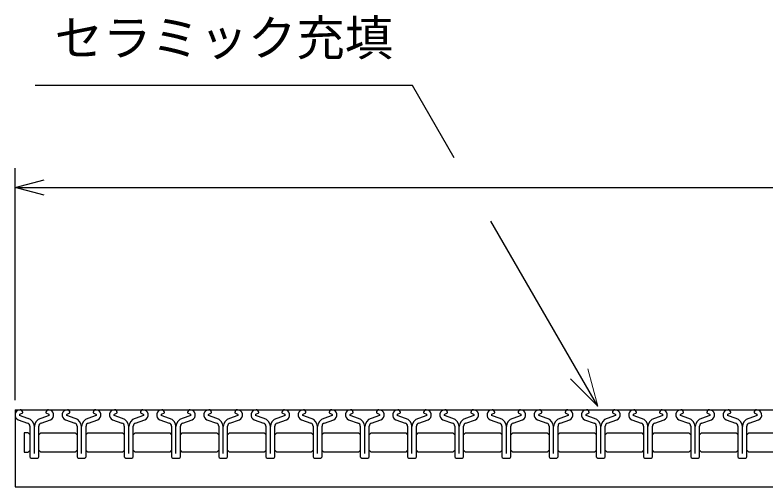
# Model space of a CAD drawing. Units: millimetres, scale not verified. Extents: x -1820 to 1731, y -1282 to 1054.
# Drawn here: x -1419 to -1030.8, y -396.5 to -152.3 of the extents above; entities that cross this region are included whole.
import ezdxf
from ezdxf.enums import TextEntityAlignment as Align

# ---------------------------------------------------------------- set-up
doc = ezdxf.new("R2010")
doc.units = ezdxf.units.MM
doc.header["$LTSCALE"] = 10
for name, color, linetype, lineweight in [('0_2', 150, 'Continuous', 25), ('16', 3, 'Continuous', 25), ('22', 2, 'Continuous', 25)]:
    doc.layers.add(name, color=color, linetype=linetype, lineweight=lineweight)
doc.styles.add('ベクトル', font='')
doc.styles.get('ベクトル').set_extended_font_data('ベクトル')

msp = doc.modelspace()

# ---------------------------------------------------------------- linework, layer by layer
at = {"layer": '0_2', "color": 4}
for p, q in [((-1213.55, -188.77), (-1408.55, -188.77)), ((-1191.93, -226.22), (-1213.55, -188.77)), ((-1117.72, -354.76), (-1173.03, -258.96))]:
    msp.add_line(p, q, dxfattribs=at)
at = {"layer": '0_2', "color": 4, "lineweight": 13}
for p, q in [((-1117.72, -354.76), (-1122.9, -335.44)), ((-1131.86, -340.61), (-1117.72, -354.76))]:
    msp.add_line(p, q, dxfattribs=at)
at = {"layer": '16'}
for p, q in [((-1419, -356.5), (-423, -356.5)), ((-1419, -356.5), (-1419, -396.5)), ((-1412.3, -361.03), (-1416.62, -359.51)), ((-1416.46, -358.81), (-1415.02, -358.11)), ((-1415.02, -358.11), (-1415.02, -357.88)), ((-1401.4, -359.51), (-1405.72, -361.03)), ((-1403, -357.88), (-1403, -358.11)), ((-1403, -358.11), (-1401.56, -358.81)), ((-1387.9, -361.03), (-1392.22, -359.51)), ((-1392.06, -358.81), (-1390.62, -358.11)), ((-1390.62, -358.11), (-1390.62, -357.88)), ((-1377, -359.51), (-1381.32, -361.03)), ((-1378.6, -357.88), (-1378.6, -358.11)), ((-1378.6, -358.11), (-1377.16, -358.81)), ((-1363.5, -361.03), (-1367.82, -359.51)), ((-1367.66, -358.81), (-1366.22, -358.11)), ((-1366.22, -358.11), (-1366.22, -357.88)), ((-1352.6, -359.51), (-1356.92, -361.03)), ((-1354.2, -357.88), (-1354.2, -358.11)), ((-1354.2, -358.11), (-1352.76, -358.81)), ((-1339.1, -361.03), (-1343.42, -359.51)), ((-1343.26, -358.81), (-1341.82, -358.11)), ((-1341.82, -358.11), (-1341.82, -357.88)), ((-1328.2, -359.51), (-1332.52, -361.03)), ((-1329.8, -357.88), (-1329.8, -358.11)), ((-1329.8, -358.11), (-1328.36, -358.81)), ((-1314.7, -361.03), (-1319.02, -359.51)), ((-1318.86, -358.81), (-1317.42, -358.11)), ((-1317.42, -358.11), (-1317.42, -357.88)), ((-1303.8, -359.51), (-1308.12, -361.03)), ((-1305.4, -357.88), (-1305.4, -358.11)), ((-1305.4, -358.11), (-1303.96, -358.81)), ((-1290.3, -361.03), (-1294.62, -359.51)), ((-1294.46, -358.81), (-1293.02, -358.11)), ((-1293.02, -358.11), (-1293.02, -357.88)), ((-1279.4, -359.51), (-1283.72, -361.03)), ((-1281, -357.88), (-1281, -358.11)), ((-1281, -358.11), (-1279.56, -358.81)), ((-1265.9, -361.03), (-1270.22, -359.51)), ((-1270.06, -358.81), (-1268.62, -358.11)), ((-1268.62, -358.11), (-1268.62, -357.88)), ((-1255, -359.51), (-1259.32, -361.03)), ((-1256.6, -357.88), (-1256.6, -358.11)), ((-1256.6, -358.11), (-1255.16, -358.81)), ((-1241.5, -361.03), (-1245.82, -359.51)), ((-1245.66, -358.81), (-1244.22, -358.11)), ((-1244.22, -358.11), (-1244.22, -357.88)), ((-1230.6, -359.51), (-1234.92, -361.03)), ((-1232.2, -357.88), (-1232.2, -358.11)), ((-1232.2, -358.11), (-1230.76, -358.81)), ((-1217.1, -361.03), (-1221.42, -359.51)), ((-1221.26, -358.81), (-1219.82, -358.11)), ((-1219.82, -358.11), (-1219.82, -357.88)), ((-1206.2, -359.51), (-1210.52, -361.03)), ((-1207.8, -357.88), (-1207.8, -358.11)), ((-1207.8, -358.11), (-1206.36, -358.81)), ((-1192.7, -361.03), (-1197.02, -359.51)), ((-1196.86, -358.81), (-1195.42, -358.11)), ((-1195.42, -358.11), (-1195.42, -357.88)), ((-1181.8, -359.51), (-1186.12, -361.03)), ((-1183.4, -357.88), (-1183.4, -358.11)), ((-1183.4, -358.11), (-1181.96, -358.81)), ((-1168.3, -361.03), (-1172.62, -359.51)), ((-1172.46, -358.81), (-1171.02, -358.11)), ((-1171.02, -358.11), (-1171.02, -357.88)), ((-1157.4, -359.51), (-1161.72, -361.03)), ((-1159, -357.88), (-1159, -358.11)), ((-1159, -358.11), (-1157.56, -358.81)), ((-1143.9, -361.03), (-1148.22, -359.51)), ((-1148.06, -358.81), (-1146.62, -358.11)), ((-1146.62, -358.11), (-1146.62, -357.88)), ((-1133, -359.51), (-1137.32, -361.03)), ((-1134.6, -357.88), (-1134.6, -358.11)), ((-1134.6, -358.11), (-1133.16, -358.81)), ((-1119.5, -361.03), (-1123.82, -359.51)), ((-1123.66, -358.81), (-1122.22, -358.11)), ((-1122.22, -358.11), (-1122.22, -357.88)), ((-1108.6, -359.51), (-1112.92, -361.03)), ((-1110.2, -357.88), (-1110.2, -358.11)), ((-1110.2, -358.11), (-1108.76, -358.81)), ((-1095.1, -361.03), (-1099.42, -359.51)), ((-1099.26, -358.81), (-1097.82, -358.11)), ((-1097.82, -358.11), (-1097.82, -357.88)), ((-1084.2, -359.51), (-1088.52, -361.03)), ((-1085.8, -357.88), (-1085.8, -358.11)), ((-1085.8, -358.11), (-1084.36, -358.81)), ((-1070.7, -361.03), (-1075.02, -359.51)), ((-1074.86, -358.81), (-1073.42, -358.11)), ((-1073.42, -358.11), (-1073.42, -357.88)), ((-1059.8, -359.51), (-1064.12, -361.03)), ((-1061.4, -357.88), (-1061.4, -358.11)), ((-1061.4, -358.11), (-1059.96, -358.81)), ((-1046.3, -361.03), (-1050.62, -359.51)), ((-1050.46, -358.81), (-1049.02, -358.11)), ((-1049.02, -358.11), (-1049.02, -357.88)), ((-1035.4, -359.51), (-1039.72, -361.03)), ((-1037, -357.88), (-1037, -358.11)), ((-1037, -358.11), (-1035.56, -358.81)), ((-1417.38, -361.68), (-1412.51, -363.39)), ((-1405.51, -363.39), (-1400.64, -361.68)), ((-1392.98, -361.68), (-1388.11, -363.39)), ((-1381.11, -363.39), (-1376.24, -361.68)), ((-1368.58, -361.68), (-1363.71, -363.39)), ((-1356.71, -363.39), (-1351.84, -361.68)), ((-1344.18, -361.68), (-1339.31, -363.39)), ((-1332.31, -363.39), (-1327.44, -361.68)), ((-1319.78, -361.68), (-1314.91, -363.39)), ((-1307.91, -363.39), (-1303.04, -361.68)), ((-1295.38, -361.68), (-1290.51, -363.39)), ((-1283.51, -363.39), (-1278.64, -361.68)), ((-1270.98, -361.68), (-1266.11, -363.39)), ((-1259.11, -363.39), (-1254.24, -361.68)), ((-1246.58, -361.68), (-1241.71, -363.39)), ((-1234.71, -363.39), (-1229.84, -361.68)), ((-1222.18, -361.68), (-1217.31, -363.39)), ((-1210.31, -363.39), (-1205.44, -361.68)), ((-1197.78, -361.68), (-1192.91, -363.39)), ((-1185.91, -363.39), (-1181.04, -361.68)), ((-1173.38, -361.68), (-1168.51, -363.39)), ((-1161.51, -363.39), (-1156.64, -361.68)), ((-1148.98, -361.68), (-1144.11, -363.39)), ((-1137.11, -363.39), (-1132.24, -361.68)), ((-1124.58, -361.68), (-1119.71, -363.39)), ((-1112.71, -363.39), (-1107.84, -361.68)), ((-1100.18, -361.68), (-1095.31, -363.39)), ((-1088.31, -363.39), (-1083.44, -361.68)), ((-1075.78, -361.68), (-1070.91, -363.39)), ((-1063.91, -363.39), (-1059.04, -361.68)), ((-1051.38, -361.68), (-1046.51, -363.39)), ((-1039.51, -363.39), (-1034.64, -361.68)), ((-1412.25, -368.5), (-1414.25, -368.5)), ((-1414.25, -368.5), (-1414.25, -378.5)), ((-1411.25, -369.5), (-1412.25, -368.5)), ((-1411.31, -365.09), (-1411.31, -380.81)), ((-1409, -379.21), (-1409, -365.14)), ((-1406.75, -369.5), (-1405.75, -368.5)), ((-1406.71, -380.81), (-1406.71, -365.09)), ((-1405.75, -368.5), (-1387.85, -368.5)), ((-1387.85, -368.5), (-1386.85, -369.5)), ((-1386.91, -365.09), (-1386.91, -380.81)), ((-1384.6, -379.21), (-1384.6, -365.14)), ((-1382.35, -369.5), (-1381.35, -368.5)), ((-1382.31, -380.81), (-1382.31, -365.09)), ((-1381.35, -368.5), (-1363.45, -368.5)), ((-1363.45, -368.5), (-1362.45, -369.5)), ((-1362.51, -365.09), (-1362.51, -380.81)), ((-1360.2, -379.21), (-1360.2, -365.14)), ((-1357.95, -369.5), (-1356.95, -368.5)), ((-1357.91, -380.81), (-1357.91, -365.09)), ((-1356.95, -368.5), (-1339.05, -368.5)), ((-1339.05, -368.5), (-1338.05, -369.5)), ((-1338.11, -365.09), (-1338.11, -380.81)), ((-1335.8, -379.21), (-1335.8, -365.14)), ((-1333.55, -369.5), (-1332.55, -368.5)), ((-1333.51, -380.81), (-1333.51, -365.09)), ((-1332.55, -368.5), (-1314.65, -368.5)), ((-1314.65, -368.5), (-1313.65, -369.5)), ((-1313.71, -365.09), (-1313.71, -380.81)), ((-1311.4, -379.21), (-1311.4, -365.14)), ((-1309.15, -369.5), (-1308.15, -368.5)), ((-1309.11, -380.81), (-1309.11, -365.09)), ((-1308.15, -368.5), (-1290.25, -368.5)), ((-1290.25, -368.5), (-1289.25, -369.5)), ((-1289.31, -365.09), (-1289.31, -380.81)), ((-1287, -379.21), (-1287, -365.14)), ((-1284.75, -369.5), (-1283.75, -368.5)), ((-1284.71, -380.81), (-1284.71, -365.09)), ((-1283.75, -368.5), (-1265.85, -368.5)), ((-1265.85, -368.5), (-1264.85, -369.5)), ((-1264.91, -365.09), (-1264.91, -380.81)), ((-1262.6, -379.21), (-1262.6, -365.14)), ((-1260.35, -369.5), (-1259.35, -368.5)), ((-1260.31, -380.81), (-1260.31, -365.09)), ((-1259.35, -368.5), (-1241.45, -368.5)), ((-1241.45, -368.5), (-1240.45, -369.5)), ((-1240.51, -365.09), (-1240.51, -380.81)), ((-1238.2, -379.21), (-1238.2, -365.14)), ((-1235.95, -369.5), (-1234.95, -368.5)), ((-1235.91, -380.81), (-1235.91, -365.09)), ((-1234.95, -368.5), (-1217.05, -368.5)), ((-1217.05, -368.5), (-1216.05, -369.5)), ((-1216.11, -365.09), (-1216.11, -380.81)), ((-1213.8, -379.21), (-1213.8, -365.14)), ((-1211.55, -369.5), (-1210.55, -368.5)), ((-1211.51, -380.81), (-1211.51, -365.09)), ((-1210.55, -368.5), (-1192.65, -368.5)), ((-1192.65, -368.5), (-1191.65, -369.5)), ((-1191.71, -365.09), (-1191.71, -380.81)), ((-1189.4, -379.21), (-1189.4, -365.14)), ((-1187.15, -369.5), (-1186.15, -368.5)), ((-1187.11, -380.81), (-1187.11, -365.09)), ((-1186.15, -368.5), (-1168.25, -368.5)), ((-1168.25, -368.5), (-1167.25, -369.5)), ((-1167.31, -365.09), (-1167.31, -380.81)), ((-1165, -379.21), (-1165, -365.14)), ((-1162.75, -369.5), (-1161.75, -368.5)), ((-1162.71, -380.81), (-1162.71, -365.09)), ((-1161.75, -368.5), (-1143.85, -368.5)), ((-1143.85, -368.5), (-1142.85, -369.5)), ((-1142.91, -365.09), (-1142.91, -380.81)), ((-1140.6, -379.21), (-1140.6, -365.14)), ((-1138.35, -369.5), (-1137.35, -368.5)), ((-1138.31, -380.81), (-1138.31, -365.09)), ((-1137.35, -368.5), (-1119.45, -368.5)), ((-1119.45, -368.5), (-1118.45, -369.5)), ((-1118.51, -365.09), (-1118.51, -380.81)), ((-1116.2, -379.21), (-1116.2, -365.14)), ((-1113.95, -369.5), (-1112.95, -368.5)), ((-1113.91, -380.81), (-1113.91, -365.09)), ((-1112.95, -368.5), (-1095.05, -368.5)), ((-1095.05, -368.5), (-1094.05, -369.5)), ((-1094.11, -365.09), (-1094.11, -380.81)), ((-1091.8, -379.21), (-1091.8, -365.14)), ((-1089.55, -369.5), (-1088.55, -368.5)), ((-1089.51, -380.81), (-1089.51, -365.09)), ((-1088.55, -368.5), (-1070.65, -368.5)), ((-1070.65, -368.5), (-1069.65, -369.5)), ((-1069.71, -365.09), (-1069.71, -380.81)), ((-1067.4, -379.21), (-1067.4, -365.14)), ((-1065.15, -369.5), (-1064.15, -368.5)), ((-1065.11, -380.81), (-1065.11, -365.09)), ((-1064.15, -368.5), (-1046.25, -368.5)), ((-1046.25, -368.5), (-1045.25, -369.5)), ((-1045.31, -365.09), (-1045.31, -380.81)), ((-1043, -379.21), (-1043, -365.14)), ((-1040.75, -369.5), (-1039.75, -368.5)), ((-1040.71, -380.81), (-1040.71, -365.09)), ((-1039.75, -368.5), (-1021.85, -368.5)), ((-1414.25, -378.5), (-1412.25, -378.5)), ((-1412.25, -378.5), (-1411.25, -377.5)), ((-1405.75, -378.5), (-1406.75, -377.5)), ((-1387.85, -378.5), (-1405.75, -378.5)), ((-1386.85, -377.5), (-1387.85, -378.5)), ((-1381.35, -378.5), (-1382.35, -377.5)), ((-1363.45, -378.5), (-1381.35, -378.5)), ((-1362.45, -377.5), (-1363.45, -378.5)), ((-1356.95, -378.5), (-1357.95, -377.5)), ((-1339.05, -378.5), (-1356.95, -378.5)), ((-1338.05, -377.5), (-1339.05, -378.5)), ((-1332.55, -378.5), (-1333.55, -377.5)), ((-1314.65, -378.5), (-1332.55, -378.5)), ((-1313.65, -377.5), (-1314.65, -378.5)), ((-1308.15, -378.5), (-1309.15, -377.5)), ((-1290.25, -378.5), (-1308.15, -378.5)), ((-1289.25, -377.5), (-1290.25, -378.5)), ((-1283.75, -378.5), (-1284.75, -377.5)), ((-1265.85, -378.5), (-1283.75, -378.5)), ((-1264.85, -377.5), (-1265.85, -378.5)), ((-1259.35, -378.5), (-1260.35, -377.5)), ((-1241.45, -378.5), (-1259.35, -378.5)), ((-1240.45, -377.5), (-1241.45, -378.5)), ((-1234.95, -378.5), (-1235.95, -377.5)), ((-1217.05, -378.5), (-1234.95, -378.5)), ((-1216.05, -377.5), (-1217.05, -378.5)), ((-1210.55, -378.5), (-1211.55, -377.5)), ((-1192.65, -378.5), (-1210.55, -378.5)), ((-1191.65, -377.5), (-1192.65, -378.5)), ((-1186.15, -378.5), (-1187.15, -377.5)), ((-1168.25, -378.5), (-1186.15, -378.5)), ((-1167.25, -377.5), (-1168.25, -378.5)), ((-1161.75, -378.5), (-1162.75, -377.5)), ((-1143.85, -378.5), (-1161.75, -378.5)), ((-1142.85, -377.5), (-1143.85, -378.5)), ((-1137.35, -378.5), (-1138.35, -377.5)), ((-1119.45, -378.5), (-1137.35, -378.5)), ((-1118.45, -377.5), (-1119.45, -378.5)), ((-1112.95, -378.5), (-1113.95, -377.5)), ((-1095.05, -378.5), (-1112.95, -378.5)), ((-1094.05, -377.5), (-1095.05, -378.5)), ((-1088.55, -378.5), (-1089.55, -377.5)), ((-1070.65, -378.5), (-1088.55, -378.5)), ((-1069.65, -377.5), (-1070.65, -378.5)), ((-1064.15, -378.5), (-1065.15, -377.5)), ((-1046.25, -378.5), (-1064.15, -378.5)), ((-1045.25, -377.5), (-1046.25, -378.5)), ((-1039.75, -378.5), (-1040.75, -377.5)), ((-1021.85, -378.5), (-1039.75, -378.5)), ((-1410.61, -381.51), (-1407.41, -381.51)), ((-1386.21, -381.51), (-1383.01, -381.51)), ((-1361.81, -381.51), (-1358.61, -381.51)), ((-1337.41, -381.51), (-1334.21, -381.51)), ((-1313.01, -381.51), (-1309.81, -381.51)), ((-1288.61, -381.51), (-1285.41, -381.51)), ((-1264.21, -381.51), (-1261.01, -381.51)), ((-1239.81, -381.51), (-1236.61, -381.51)), ((-1215.41, -381.51), (-1212.21, -381.51)), ((-1191.01, -381.51), (-1187.81, -381.51)), ((-1166.61, -381.51), (-1163.41, -381.51)), ((-1142.21, -381.51), (-1139.01, -381.51)), ((-1117.81, -381.51), (-1114.61, -381.51)), ((-1093.41, -381.51), (-1090.21, -381.51)), ((-1069.01, -381.51), (-1065.81, -381.51)), ((-1044.61, -381.51), (-1041.41, -381.51)), ((-1419, -396.5), (-423, -396.5))]:
    msp.add_line(p, q, dxfattribs=at)
for centre, radius, start, end in [((-1416.31, -359.2), 2.7, 90.98, 246.68), ((-1416.47, -357.95), 1.45, 2.5, 85.55), ((-1401.55, -357.95), 1.45, 94.45, 177.5), ((-1401.71, -359.2), 2.7, 293.32, 89.02), ((-1391.91, -359.2), 2.7, 90.98, 246.68), ((-1392.07, -357.95), 1.45, 2.5, 85.55), ((-1377.15, -357.95), 1.45, 94.45, 177.5), ((-1377.31, -359.2), 2.7, 293.32, 89.02), ((-1367.51, -359.2), 2.7, 90.98, 246.68), ((-1367.67, -357.95), 1.45, 2.5, 85.55), ((-1352.75, -357.95), 1.45, 94.45, 177.5), ((-1352.91, -359.2), 2.7, 293.32, 89.02), ((-1343.11, -359.2), 2.7, 90.98, 246.68), ((-1343.27, -357.95), 1.45, 2.5, 85.55), ((-1328.35, -357.95), 1.45, 94.45, 177.5), ((-1328.51, -359.2), 2.7, 293.32, 89.02), ((-1318.71, -359.2), 2.7, 90.98, 246.68), ((-1318.87, -357.95), 1.45, 2.5, 85.55), ((-1303.95, -357.95), 1.45, 94.45, 177.5), ((-1304.11, -359.2), 2.7, 293.32, 89.02), ((-1294.31, -359.2), 2.7, 90.98, 246.68), ((-1294.47, -357.95), 1.45, 2.5, 85.55), ((-1279.55, -357.95), 1.45, 94.45, 177.5), ((-1279.71, -359.2), 2.7, 293.32, 89.02), ((-1269.91, -359.2), 2.7, 90.98, 246.68), ((-1270.07, -357.95), 1.45, 2.5, 85.55), ((-1255.15, -357.95), 1.45, 94.45, 177.5), ((-1255.31, -359.2), 2.7, 293.32, 89.02), ((-1245.51, -359.2), 2.7, 90.98, 246.68), ((-1245.67, -357.95), 1.45, 2.5, 85.55), ((-1230.75, -357.95), 1.45, 94.45, 177.5), ((-1230.91, -359.2), 2.7, 293.32, 89.02), ((-1221.11, -359.2), 2.7, 90.98, 246.68), ((-1221.27, -357.95), 1.45, 2.5, 85.55), ((-1206.35, -357.95), 1.45, 94.45, 177.5), ((-1206.51, -359.2), 2.7, 293.32, 89.02), ((-1196.71, -359.2), 2.7, 90.98, 246.68), ((-1196.87, -357.95), 1.45, 2.5, 85.55), ((-1181.95, -357.95), 1.45, 94.45, 177.5), ((-1182.11, -359.2), 2.7, 293.32, 89.02), ((-1172.31, -359.2), 2.7, 90.98, 246.68), ((-1172.47, -357.95), 1.45, 2.5, 85.55), ((-1157.55, -357.95), 1.45, 94.45, 177.5), ((-1157.71, -359.2), 2.7, 293.32, 89.02), ((-1147.91, -359.2), 2.7, 90.98, 246.68), ((-1148.07, -357.95), 1.45, 2.5, 85.55), ((-1133.15, -357.95), 1.45, 94.45, 177.5), ((-1133.31, -359.2), 2.7, 293.32, 89.02), ((-1123.51, -359.2), 2.7, 90.98, 246.68), ((-1123.67, -357.95), 1.45, 2.5, 85.55), ((-1108.75, -357.95), 1.45, 94.45, 177.5), ((-1108.91, -359.2), 2.7, 293.32, 89.02), ((-1099.11, -359.2), 2.7, 90.98, 246.68), ((-1099.27, -357.95), 1.45, 2.5, 85.55), ((-1084.35, -357.95), 1.45, 94.45, 177.5), ((-1084.51, -359.2), 2.7, 293.32, 89.02), ((-1074.71, -359.2), 2.7, 90.98, 246.68), ((-1074.87, -357.95), 1.45, 2.5, 85.55), ((-1059.95, -357.95), 1.45, 94.45, 177.5), ((-1060.11, -359.2), 2.7, 293.32, 89.02), ((-1050.31, -359.2), 2.7, 90.98, 246.68), ((-1050.47, -357.95), 1.45, 2.5, 85.55), ((-1035.55, -357.95), 1.45, 94.45, 177.5), ((-1035.71, -359.2), 2.7, 293.32, 89.02), ((-1416.29, -359.22), 0.44, 111.91, 222.33), ((-1413.59, -365.44), 4.6, 3.78, 73.7), ((-1404.43, -365.44), 4.6, 106.3, 176.22), ((-1401.73, -359.22), 0.44, 317.67, 68.09), ((-1391.89, -359.22), 0.44, 111.91, 222.33), ((-1389.19, -365.44), 4.6, 3.78, 73.7), ((-1380.03, -365.44), 4.6, 106.3, 176.22), ((-1377.33, -359.22), 0.44, 317.67, 68.09), ((-1367.49, -359.22), 0.44, 111.91, 222.33), ((-1364.79, -365.44), 4.6, 3.78, 73.7), ((-1355.63, -365.44), 4.6, 106.3, 176.22), ((-1352.93, -359.22), 0.44, 317.67, 68.09), ((-1343.09, -359.22), 0.44, 111.91, 222.33), ((-1340.39, -365.44), 4.6, 3.78, 73.7), ((-1331.23, -365.44), 4.6, 106.3, 176.22), ((-1328.53, -359.22), 0.44, 317.67, 68.09), ((-1318.69, -359.22), 0.44, 111.91, 222.33), ((-1315.99, -365.44), 4.6, 3.78, 73.7), ((-1306.83, -365.44), 4.6, 106.3, 176.22), ((-1304.13, -359.22), 0.44, 317.67, 68.09), ((-1294.29, -359.22), 0.44, 111.91, 222.33), ((-1291.59, -365.44), 4.6, 3.78, 73.7), ((-1282.43, -365.44), 4.6, 106.3, 176.22), ((-1279.73, -359.22), 0.44, 317.67, 68.09), ((-1269.89, -359.22), 0.44, 111.91, 222.33), ((-1267.19, -365.44), 4.6, 3.78, 73.7), ((-1258.03, -365.44), 4.6, 106.3, 176.22), ((-1255.33, -359.22), 0.44, 317.67, 68.09), ((-1245.49, -359.22), 0.44, 111.91, 222.33), ((-1242.79, -365.44), 4.6, 3.78, 73.7), ((-1233.63, -365.44), 4.6, 106.3, 176.22), ((-1230.93, -359.22), 0.44, 317.67, 68.09), ((-1221.09, -359.22), 0.44, 111.91, 222.33), ((-1218.39, -365.44), 4.6, 3.78, 73.7), ((-1209.23, -365.44), 4.6, 106.3, 176.22), ((-1206.53, -359.22), 0.44, 317.67, 68.09), ((-1196.69, -359.22), 0.44, 111.91, 222.33), ((-1193.99, -365.44), 4.6, 3.78, 73.7), ((-1184.83, -365.44), 4.6, 106.3, 176.22), ((-1182.13, -359.22), 0.44, 317.67, 68.09), ((-1172.29, -359.22), 0.44, 111.91, 222.33), ((-1169.59, -365.44), 4.6, 3.78, 73.7), ((-1160.43, -365.44), 4.6, 106.3, 176.22), ((-1157.73, -359.22), 0.44, 317.67, 68.09), ((-1147.89, -359.22), 0.44, 111.91, 222.33), ((-1145.19, -365.44), 4.6, 3.78, 73.7), ((-1136.03, -365.44), 4.6, 106.3, 176.22), ((-1133.33, -359.22), 0.44, 317.67, 68.09), ((-1123.49, -359.22), 0.44, 111.91, 222.33), ((-1120.79, -365.44), 4.6, 3.78, 73.7), ((-1111.63, -365.44), 4.6, 106.3, 176.22), ((-1108.93, -359.22), 0.44, 317.67, 68.09), ((-1099.09, -359.22), 0.44, 111.91, 222.33), ((-1096.39, -365.44), 4.6, 3.78, 73.7), ((-1087.23, -365.44), 4.6, 106.3, 176.22), ((-1084.53, -359.22), 0.44, 317.67, 68.09), ((-1074.69, -359.22), 0.44, 111.91, 222.33), ((-1071.99, -365.44), 4.6, 3.78, 73.7), ((-1062.83, -365.44), 4.6, 106.3, 176.22), ((-1060.13, -359.22), 0.44, 317.67, 68.09), ((-1050.29, -359.22), 0.44, 111.91, 222.33), ((-1047.59, -365.44), 4.6, 3.78, 73.7), ((-1038.43, -365.44), 4.6, 106.3, 176.22), ((-1035.73, -359.22), 0.44, 317.67, 68.09), ((-1413.11, -365.09), 1.8, 0, 70.58), ((-1404.91, -365.09), 1.8, 109.42, 180), ((-1388.71, -365.09), 1.8, 0, 70.58), ((-1380.51, -365.09), 1.8, 109.42, 180), ((-1364.31, -365.09), 1.8, 0, 70.58), ((-1356.11, -365.09), 1.8, 109.42, 180), ((-1339.91, -365.09), 1.8, 0, 70.58), ((-1331.71, -365.09), 1.8, 109.42, 180), ((-1315.51, -365.09), 1.8, 0, 70.58), ((-1307.31, -365.09), 1.8, 109.42, 180), ((-1291.11, -365.09), 1.8, 0, 70.58), ((-1282.91, -365.09), 1.8, 109.42, 180), ((-1266.71, -365.09), 1.8, 0, 70.58), ((-1258.51, -365.09), 1.8, 109.42, 180), ((-1242.31, -365.09), 1.8, 0, 70.58), ((-1234.11, -365.09), 1.8, 109.42, 180), ((-1217.91, -365.09), 1.8, 0, 70.58), ((-1209.71, -365.09), 1.8, 109.42, 180), ((-1193.51, -365.09), 1.8, 0, 70.58), ((-1185.31, -365.09), 1.8, 109.42, 180), ((-1169.11, -365.09), 1.8, 0, 70.58), ((-1160.91, -365.09), 1.8, 109.42, 180), ((-1144.71, -365.09), 1.8, 0, 70.58), ((-1136.51, -365.09), 1.8, 109.42, 180), ((-1120.31, -365.09), 1.8, 0, 70.58), ((-1112.11, -365.09), 1.8, 109.42, 180), ((-1095.91, -365.09), 1.8, 0, 70.58), ((-1087.71, -365.09), 1.8, 109.42, 180), ((-1071.51, -365.09), 1.8, 0, 70.58), ((-1063.31, -365.09), 1.8, 109.42, 180), ((-1047.11, -365.09), 1.8, 0, 70.58), ((-1038.91, -365.09), 1.8, 109.42, 180), ((-1410.61, -380.81), 0.7, 180, 270), ((-1407.41, -380.81), 0.7, 270, 0), ((-1386.21, -380.81), 0.7, 180, 270), ((-1383.01, -380.81), 0.7, 270, 0), ((-1361.81, -380.81), 0.7, 180, 270), ((-1358.61, -380.81), 0.7, 270, 0), ((-1337.41, -380.81), 0.7, 180, 270), ((-1334.21, -380.81), 0.7, 270, 0), ((-1313.01, -380.81), 0.7, 180, 270), ((-1309.81, -380.81), 0.7, 270, 0), ((-1288.61, -380.81), 0.7, 180, 270), ((-1285.41, -380.81), 0.7, 270, 0), ((-1264.21, -380.81), 0.7, 180, 270), ((-1261.01, -380.81), 0.7, 270, 0), ((-1239.81, -380.81), 0.7, 180, 270), ((-1236.61, -380.81), 0.7, 270, 0), ((-1215.41, -380.81), 0.7, 180, 270), ((-1212.21, -380.81), 0.7, 270, 0), ((-1191.01, -380.81), 0.7, 180, 270), ((-1187.81, -380.81), 0.7, 270, 0), ((-1166.61, -380.81), 0.7, 180, 270), ((-1163.41, -380.81), 0.7, 270, 0), ((-1142.21, -380.81), 0.7, 180, 270), ((-1139.01, -380.81), 0.7, 270, 0), ((-1117.81, -380.81), 0.7, 180, 270), ((-1114.61, -380.81), 0.7, 270, 0), ((-1093.41, -380.81), 0.7, 180, 270), ((-1090.21, -380.81), 0.7, 270, 0), ((-1069.01, -380.81), 0.7, 180, 270), ((-1065.81, -380.81), 0.7, 270, 0), ((-1044.61, -380.81), 0.7, 180, 270), ((-1041.41, -380.81), 0.7, 270, 0)]:
    msp.add_arc(centre, radius, start, end, dxfattribs=at)
at = {"layer": '22', "color": 4}
for p, q in [((-1419, -351.5), (-1419, -231.5)), ((-1419, -241.5), (-1404, -237.5)), ((-1404, -245.5), (-1419, -241.5)), ((-1419, -241.5), (-423, -241.5))]:
    msp.add_line(p, q, dxfattribs=at)

# ---------------------------------------------------------------- texts
at = {"layer": '0_2', "color": 2, "style": 'ベクトル'}
msp.add_text('セラミック充填', height=18.33, dxfattribs=at).set_placement((-1223.55, -178.77), align=Align.BOTTOM_RIGHT)

doc.saveas('drawing.dxf')
